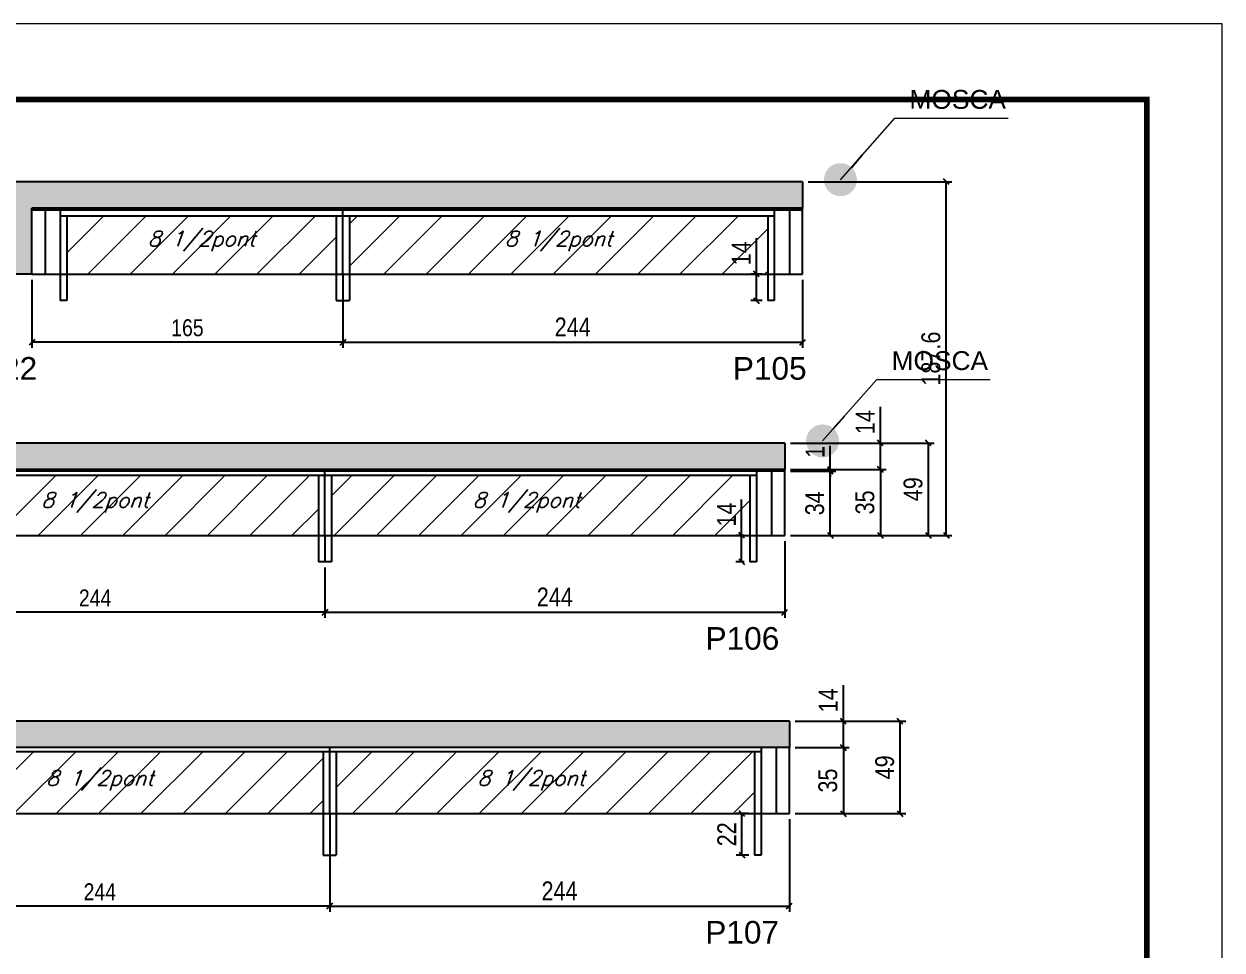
# Model space of a CAD drawing. Extents: x 2603 to 22413, y 1253 to 30260.
# Drawn here: x 8221 to 8856, y 28229 to 28721 of the extents above; entities that cross this region are included whole.
import ezdxf

# ---------------------------------------------------------------- set-up
doc = ezdxf.new("R2010")
doc.units = 0
doc.linetypes.add('DASHED', pattern=[0.75, 0.5, -0.25])
for name, color, linetype in [('5', 5, 'Continuous'), ('COTA', 241, 'Continuous'), ('Painéis', 200, 'Continuous'), ('SARR_2.2x7', 40, 'Continuous'), ('SARR_3.5x7', 81, 'Continuous'), ('texto', 7, 'Continuous')]:
    doc.layers.add(name, color=color, linetype=linetype)
for name, color, linetype, lineweight in [('CARIMBO', 255, 'Continuous', 9), ('Folhas', 255, 'Continuous', 9), ('Hachura', 251, 'Continuous', 9), ('SARRAFO DE PRESSAO', 251, 'DASHED', 9)]:
    doc.layers.add(name, color=color, linetype=linetype, lineweight=lineweight)
doc.styles.add('ARIAL', font='arial.ttf')
doc.styles.add('COTA TECNICA', font='techl___.ttf', dxfattribs={"height": 10})
doc.styles.add('COTA TECNICA-50', font='techl___.ttf', dxfattribs={"height": 9})
doc.styles.add('Romans', font='romans.shx')
doc.styles.get("Standard").update_dxf_attribs({"font": 'arial.ttf'})
doc.dimstyles.new('3x', dxfattribs={"dimtxt": 10, "dimasz": 5, "dimexe": 7, "dimexo": 5, "dimgap": 4, "dimtad": 1, "dimdec": 4, "dimlfac": 0.333333, "dimdsep": 46, "dimtxsty": 'Standard', "dimblk": 'DOT', "dimcen": 0.09, "dimclrd": 1, "dimclre": 1, "dimclrt": 2, "dimadec": 0, "dimazin": 2, "dimtfac": 1, "dimtdec": 4, "dimtmove": 0, "dimatfit": 3, "dimldrblk": 'DOT', "dimfxl": 1, "dimtolj": 1, "dimtzin": 0, "dimlwd": 9, "dimlwe": 9, "dimarcsym": 0})
doc.dimstyles.new('COTA PAINEL-50', dxfattribs={"dimtxt": 9, "dimasz": 3, "dimexe": 3, "dimexo": 3, "dimgap": 3, "dimtad": 1, "dimdec": 1, "dimzin": 12, "dimdsep": 46, "dimtxsty": 'COTA TECNICA-50', "dimblk1": 'OBLIQUE', "dimblk2": 'OBLIQUE', "dimsah": 1, "dimcen": 0.9, "dimclrd": 4, "dimclre": 4, "dimclrt": 240, "dimadec": 1, "dimazin": 3, "dimtfac": 1, "dimtdec": 1, "dimtmove": 0, "dimatfit": 3, "dimfxl": 1, "dimtolj": 1, "dimtzin": 12, "dimarcsym": 0})
doc.dimstyles.new('PAINEL', dxfattribs={"dimtxt": 10, "dimasz": 3, "dimexe": 3, "dimexo": 3, "dimgap": 3, "dimtad": 1, "dimdec": 1, "dimzin": 12, "dimdsep": 46, "dimtxsty": 'COTA TECNICA', "dimblk1": 'OBLIQUE', "dimblk2": 'OBLIQUE', "dimsah": 1, "dimcen": 0.9, "dimclrd": 4, "dimclre": 4, "dimclrt": 240, "dimadec": 1, "dimazin": 3, "dimtfac": 1, "dimtdec": 1, "dimtmove": 0, "dimatfit": 3, "dimfxl": 1, "dimtolj": 1, "dimtzin": 12, "dimarcsym": 0})

# ---------------------------------------------------------------- blocks, each defined once
blk = doc.blocks.new('9999999999')
at = {"layer": 'Folhas'}
blk.add_lwpolyline([(98138.98, 34190.21), (99623.98, 34190.21), (99623.98, 35240.21), (98138.98, 35240.21)], close=True, dxfattribs=at)
at = {"layer": 'Folhas', "color": 30, "const_width": 3}
blk.add_lwpolyline([(98213.98, 34230.21), (99583.98, 34230.21), (99583.98, 35200.21), (98213.98, 35200.21)], close=True, dxfattribs=at)
blk = doc.blocks.new('_Oblique')
at = {"color": 0, "linetype": 'ByBlock', "lineweight": -2}
blk.add_line((-0.5, -0.5), (0.5, 0.5), dxfattribs=at)
blk = doc.blocks.new('*D602')
at = {"layer": 'COTA', "color": 4, "linetype": 'ByBlock', "lineweight": -2, "transparency": 16777216}
for p, q in [((8224.84, 28584.89), (8224.84, 28548.8)), ((8389.84, 28584.89), (8389.84, 28548.8)), ((8389.84, 28551.8), (8224.84, 28551.8))]:
    blk.add_line(p, q, dxfattribs=at)
at = {"layer": 'Defpoints', "color": 0, "linetype": 'ByBlock', "transparency": 16777216}
for p in [(8224.84, 28587.89), (8389.84, 28587.89), (8224.84, 28551.8)]:
    blk.add_point(p, dxfattribs=at)
at = {"layer": 'COTA', "color": 4, "linetype": 'ByBlock', "lineweight": -2, "transparency": 16777216, "xscale": 3, "yscale": 3, "zscale": 3, "rotation": 180}
blk.add_blockref('_Oblique', (8224.84, 28551.8), dxfattribs=at)
at = {"layer": 'COTA', "color": 4, "linetype": 'ByBlock', "lineweight": -2, "transparency": 16777216, "xscale": 3, "yscale": 3, "zscale": 3}
blk.add_blockref('_Oblique', (8389.84, 28551.8), dxfattribs=at)
at = {"layer": 'COTA', "color": 240, "linetype": 'ByBlock', "transparency": 16777216, "insert": (8307.34, 28559.4), "char_height": 9, "attachment_point": 5, "style": 'COTA TECNICA-50'}
blk.add_mtext('\\A1;165', dxfattribs=at)
blk = doc.blocks.new('*D580')
at = {"layer": 'COTA', "color": 4, "linetype": 'ByBlock', "lineweight": -2, "transparency": 16777216}
for p, q in [((8136.34, 28432.31), (8136.34, 28405.56)), ((8380.34, 28432.31), (8380.34, 28405.56)), ((8380.34, 28408.56), (8136.34, 28408.56))]:
    blk.add_line(p, q, dxfattribs=at)
at = {"layer": 'Defpoints', "color": 0, "linetype": 'ByBlock', "transparency": 16777216}
for p in [(8136.34, 28435.31), (8380.34, 28435.31), (8136.34, 28408.56)]:
    blk.add_point(p, dxfattribs=at)
at = {"layer": 'COTA', "color": 4, "linetype": 'ByBlock', "lineweight": -2, "transparency": 16777216, "xscale": 3, "yscale": 3, "zscale": 3, "rotation": 180}
blk.add_blockref('_Oblique', (8136.34, 28408.56), dxfattribs=at)
at = {"layer": 'COTA', "color": 4, "linetype": 'ByBlock', "lineweight": -2, "transparency": 16777216, "xscale": 3, "yscale": 3, "zscale": 3}
blk.add_blockref('_Oblique', (8380.34, 28408.56), dxfattribs=at)
at = {"layer": 'COTA', "color": 240, "linetype": 'ByBlock', "transparency": 16777216, "insert": (8258.34, 28416.13), "char_height": 9, "attachment_point": 5, "style": 'COTA TECNICA-50'}
blk.add_mtext('\\A1;244', dxfattribs=at)
blk = doc.blocks.new('*D582')
at = {"layer": 'COTA', "color": 4, "linetype": 'ByBlock', "lineweight": -2, "transparency": 16777216}
for p, q in [((8624.34, 28446.31), (8624.34, 28405.56)), ((8380.34, 28432.31), (8380.34, 28405.56)), ((8380.34, 28408.56), (8624.34, 28408.56))]:
    blk.add_line(p, q, dxfattribs=at)
at = {"layer": 'Defpoints', "color": 0, "linetype": 'ByBlock', "transparency": 16777216}
for p in [(8624.34, 28449.31), (8380.34, 28435.31), (8624.34, 28408.56)]:
    blk.add_point(p, dxfattribs=at)
at = {"layer": 'COTA', "color": 4, "linetype": 'ByBlock', "lineweight": -2, "transparency": 16777216, "xscale": 3, "yscale": 3, "zscale": 3, "rotation": 180}
blk.add_blockref('_Oblique', (8380.34, 28408.56), dxfattribs=at)
at = {"layer": 'COTA', "color": 4, "linetype": 'ByBlock', "lineweight": -2, "transparency": 16777216, "xscale": 3, "yscale": 3, "zscale": 3}
blk.add_blockref('_Oblique', (8624.34, 28408.56), dxfattribs=at)
at = {"layer": 'COTA', "color": 240, "linetype": 'ByBlock', "transparency": 16777216, "insert": (8502.34, 28416.64), "char_height": 10, "attachment_point": 5, "style": 'COTA TECNICA'}
blk.add_mtext('\\A1;244', dxfattribs=at)
blk = doc.blocks.new('*D2999')
at = {"layer": 'COTA', "color": 4, "linetype": 'ByBlock', "lineweight": -2, "transparency": 16777216}
for p, q in [((8675.18, 28498.31), (8675.18, 28517.43)), ((8627.34, 28498.31), (8678.18, 28498.31)), ((8675.18, 28484.31), (8675.18, 28498.31)), ((8627.34, 28484.31), (8678.18, 28484.31))]:
    blk.add_line(p, q, dxfattribs=at)
at = {"layer": 'Defpoints', "color": 0, "linetype": 'ByBlock', "transparency": 16777216}
for p in [(8624.34, 28498.31), (8675.18, 28498.31), (8624.34, 28484.31)]:
    blk.add_point(p, dxfattribs=at)
at = {"layer": 'COTA', "color": 4, "linetype": 'ByBlock', "lineweight": -2, "transparency": 16777216, "xscale": 3, "yscale": 3, "zscale": 3}
for p, rotation in [((8675.18, 28498.31), 90), ((8675.18, 28484.31), 270)]:
    blk.add_blockref('_Oblique', p, dxfattribs=dict(at, rotation=rotation))
at = {"layer": 'COTA', "color": 240, "linetype": 'ByBlock', "transparency": 16777216, "insert": (8667.1, 28509.37), "char_height": 10, "attachment_point": 5, "rotation": 90, "style": 'COTA TECNICA'}
blk.add_mtext('\\A1;14', dxfattribs=at)
blk = doc.blocks.new('*D3068')
at = {"layer": 'COTA', "color": 4, "linetype": 'ByBlock', "lineweight": -2, "transparency": 16777216}
for p, q in [((8627.34, 28484.31), (8678.18, 28484.31)), ((8675.18, 28484.31), (8675.18, 28449.31)), ((8627.34, 28449.31), (8678.18, 28449.31))]:
    blk.add_line(p, q, dxfattribs=at)
at = {"layer": 'Defpoints', "color": 0, "linetype": 'ByBlock', "transparency": 16777216}
for p in [(8624.34, 28484.31), (8624.34, 28449.31), (8675.18, 28449.31)]:
    blk.add_point(p, dxfattribs=at)
at = {"layer": 'COTA', "color": 4, "linetype": 'ByBlock', "lineweight": -2, "transparency": 16777216, "xscale": 3, "yscale": 3, "zscale": 3}
for p, rotation in [((8675.18, 28484.31), 90), ((8675.18, 28449.31), 270)]:
    blk.add_blockref('_Oblique', p, dxfattribs=dict(at, rotation=rotation))
at = {"layer": 'COTA', "color": 240, "linetype": 'ByBlock', "transparency": 16777216, "insert": (8666.96, 28466.81), "char_height": 10, "attachment_point": 5, "rotation": 90, "style": 'COTA TECNICA'}
blk.add_mtext('\\A1;35', dxfattribs=at)
blk = doc.blocks.new('*D3069')
at = {"layer": 'COTA', "color": 4, "linetype": 'ByBlock', "lineweight": -2, "transparency": 16777216}
for p, q in [((8627.34, 28498.31), (8703.6, 28498.31)), ((8700.6, 28449.31), (8700.6, 28498.31)), ((8627.34, 28449.31), (8703.6, 28449.31))]:
    blk.add_line(p, q, dxfattribs=at)
at = {"layer": 'Defpoints', "color": 0, "linetype": 'ByBlock', "transparency": 16777216}
for p in [(8624.34, 28498.31), (8700.6, 28498.31), (8624.34, 28449.31)]:
    blk.add_point(p, dxfattribs=at)
at = {"layer": 'COTA', "color": 4, "linetype": 'ByBlock', "lineweight": -2, "transparency": 16777216, "xscale": 3, "yscale": 3, "zscale": 3}
for p, rotation in [((8700.6, 28498.31), 90), ((8700.6, 28449.31), 270)]:
    blk.add_blockref('_Oblique', p, dxfattribs=dict(at, rotation=rotation))
at = {"layer": 'COTA', "color": 240, "linetype": 'ByBlock', "transparency": 16777216, "insert": (8692.49, 28473.81), "char_height": 10, "attachment_point": 5, "rotation": 90, "style": 'COTA TECNICA'}
blk.add_mtext('\\A1;49', dxfattribs=at)
blk = doc.blocks.new('*D3071')
at = {"layer": 'COTA', "color": 4, "linetype": 'ByBlock', "lineweight": -2, "transparency": 16777216}
for p, q in [((8633.84, 28584.89), (8633.84, 28548.8)), ((8389.84, 28570.89), (8389.84, 28548.8)), ((8389.84, 28551.8), (8633.84, 28551.8))]:
    blk.add_line(p, q, dxfattribs=at)
at = {"layer": 'Defpoints', "color": 0, "linetype": 'ByBlock', "transparency": 16777216}
for p in [(8633.84, 28587.89), (8389.84, 28573.89), (8633.84, 28551.8)]:
    blk.add_point(p, dxfattribs=at)
at = {"layer": 'COTA', "color": 4, "linetype": 'ByBlock', "lineweight": -2, "transparency": 16777216, "xscale": 3, "yscale": 3, "zscale": 3, "rotation": 180}
blk.add_blockref('_Oblique', (8389.84, 28551.8), dxfattribs=at)
at = {"layer": 'COTA', "color": 4, "linetype": 'ByBlock', "lineweight": -2, "transparency": 16777216, "xscale": 3, "yscale": 3, "zscale": 3}
blk.add_blockref('_Oblique', (8633.84, 28551.8), dxfattribs=at)
at = {"layer": 'COTA', "color": 240, "linetype": 'ByBlock', "transparency": 16777216, "insert": (8511.84, 28559.88), "char_height": 10, "attachment_point": 5, "style": 'COTA TECNICA'}
blk.add_mtext('\\A1;244', dxfattribs=at)
blk = doc.blocks.new('*D622')
at = {"layer": 'COTA', "color": 4, "linetype": 'ByBlock', "lineweight": -2, "transparency": 16777216}
for p, q in [((8138.84, 28298.76), (8138.84, 28249.67)), ((8382.84, 28298.76), (8382.84, 28249.67)), ((8382.84, 28252.67), (8138.84, 28252.67))]:
    blk.add_line(p, q, dxfattribs=at)
at = {"layer": 'Defpoints', "color": 0, "linetype": 'ByBlock', "transparency": 16777216}
for p in [(8138.84, 28301.76), (8382.84, 28301.76), (8138.84, 28252.67)]:
    blk.add_point(p, dxfattribs=at)
at = {"layer": 'COTA', "color": 4, "linetype": 'ByBlock', "lineweight": -2, "transparency": 16777216, "xscale": 3, "yscale": 3, "zscale": 3, "rotation": 180}
blk.add_blockref('_Oblique', (8138.84, 28252.67), dxfattribs=at)
at = {"layer": 'COTA', "color": 4, "linetype": 'ByBlock', "lineweight": -2, "transparency": 16777216, "xscale": 3, "yscale": 3, "zscale": 3}
blk.add_blockref('_Oblique', (8382.84, 28252.67), dxfattribs=at)
at = {"layer": 'COTA', "color": 240, "linetype": 'ByBlock', "transparency": 16777216, "insert": (8260.84, 28260.24), "char_height": 9, "attachment_point": 5, "style": 'COTA TECNICA-50'}
blk.add_mtext('\\A1;244', dxfattribs=at)
blk = doc.blocks.new('*D3076')
at = {"layer": 'COTA', "color": 4, "linetype": 'ByBlock', "lineweight": -2, "transparency": 16777216}
for p, q in [((8382.84, 28298.76), (8382.84, 28249.67)), ((8626.84, 28298.76), (8626.84, 28249.67)), ((8382.84, 28252.67), (8626.84, 28252.67))]:
    blk.add_line(p, q, dxfattribs=at)
at = {"layer": 'Defpoints', "color": 0, "linetype": 'ByBlock', "transparency": 16777216}
for p in [(8382.84, 28301.76), (8626.84, 28301.76), (8626.84, 28252.67)]:
    blk.add_point(p, dxfattribs=at)
at = {"layer": 'COTA', "color": 4, "linetype": 'ByBlock', "lineweight": -2, "transparency": 16777216, "xscale": 3, "yscale": 3, "zscale": 3, "rotation": 180}
blk.add_blockref('_Oblique', (8382.84, 28252.67), dxfattribs=at)
at = {"layer": 'COTA', "color": 4, "linetype": 'ByBlock', "lineweight": -2, "transparency": 16777216, "xscale": 3, "yscale": 3, "zscale": 3}
blk.add_blockref('_Oblique', (8626.84, 28252.67), dxfattribs=at)
at = {"layer": 'COTA', "color": 240, "linetype": 'ByBlock', "transparency": 16777216, "insert": (8504.84, 28260.75), "char_height": 10, "attachment_point": 5, "style": 'COTA TECNICA'}
blk.add_mtext('\\A1;244', dxfattribs=at)
blk = doc.blocks.new('*D3077')
at = {"layer": 'COTA', "color": 4, "linetype": 'ByBlock', "lineweight": -2, "transparency": 16777216}
for p, q in [((8629.84, 28336.76), (8658.51, 28336.76)), ((8655.51, 28336.76), (8655.51, 28301.76)), ((8629.84, 28301.76), (8658.51, 28301.76))]:
    blk.add_line(p, q, dxfattribs=at)
at = {"layer": 'Defpoints', "color": 0, "linetype": 'ByBlock', "transparency": 16777216}
for p in [(8626.84, 28336.76), (8626.84, 28301.76), (8655.51, 28301.76)]:
    blk.add_point(p, dxfattribs=at)
at = {"layer": 'COTA', "color": 4, "linetype": 'ByBlock', "lineweight": -2, "transparency": 16777216, "xscale": 3, "yscale": 3, "zscale": 3}
for p, rotation in [((8655.51, 28336.76), 90), ((8655.51, 28301.76), 270)]:
    blk.add_blockref('_Oblique', p, dxfattribs=dict(at, rotation=rotation))
at = {"layer": 'COTA', "color": 240, "linetype": 'ByBlock', "transparency": 16777216, "insert": (8647.29, 28319.26), "char_height": 10, "attachment_point": 5, "rotation": 90, "style": 'COTA TECNICA'}
blk.add_mtext('\\A1;35', dxfattribs=at)
blk = doc.blocks.new('*D3078')
at = {"layer": 'COTA', "color": 4, "linetype": 'ByBlock', "lineweight": -2, "transparency": 16777216}
for p, q in [((8655.51, 28350.76), (8655.51, 28369.88)), ((8629.84, 28350.76), (8658.51, 28350.76)), ((8655.51, 28336.76), (8655.51, 28350.76)), ((8629.84, 28336.76), (8658.51, 28336.76))]:
    blk.add_line(p, q, dxfattribs=at)
at = {"layer": 'Defpoints', "color": 0, "linetype": 'ByBlock', "transparency": 16777216}
for p in [(8626.84, 28350.76), (8655.51, 28350.76), (8626.84, 28336.76)]:
    blk.add_point(p, dxfattribs=at)
at = {"layer": 'COTA', "color": 4, "linetype": 'ByBlock', "lineweight": -2, "transparency": 16777216, "xscale": 3, "yscale": 3, "zscale": 3}
for p, rotation in [((8655.51, 28350.76), 90), ((8655.51, 28336.76), 270)]:
    blk.add_blockref('_Oblique', p, dxfattribs=dict(at, rotation=rotation))
at = {"layer": 'COTA', "color": 240, "linetype": 'ByBlock', "transparency": 16777216, "insert": (8647.43, 28361.82), "char_height": 10, "attachment_point": 5, "rotation": 90, "style": 'COTA TECNICA'}
blk.add_mtext('\\A1;14', dxfattribs=at)
blk = doc.blocks.new('*D3079')
at = {"layer": 'COTA', "color": 4, "linetype": 'ByBlock', "lineweight": -2, "transparency": 16777216}
for p, q in [((8629.84, 28350.76), (8688.56, 28350.76)), ((8685.56, 28301.76), (8685.56, 28350.76)), ((8629.84, 28301.76), (8688.56, 28301.76))]:
    blk.add_line(p, q, dxfattribs=at)
at = {"layer": 'Defpoints', "color": 0, "linetype": 'ByBlock', "transparency": 16777216}
for p in [(8626.84, 28350.76), (8685.56, 28350.76), (8626.84, 28301.76)]:
    blk.add_point(p, dxfattribs=at)
at = {"layer": 'COTA', "color": 4, "linetype": 'ByBlock', "lineweight": -2, "transparency": 16777216, "xscale": 3, "yscale": 3, "zscale": 3}
for p, rotation in [((8685.56, 28350.76), 90), ((8685.56, 28301.76), 270)]:
    blk.add_blockref('_Oblique', p, dxfattribs=dict(at, rotation=rotation))
at = {"layer": 'COTA', "color": 240, "linetype": 'ByBlock', "transparency": 16777216, "insert": (8677.45, 28326.26), "char_height": 10, "attachment_point": 5, "rotation": 90, "style": 'COTA TECNICA'}
blk.add_mtext('\\A1;49', dxfattribs=at)
blk = doc.blocks.new('*D3080')
at = {"layer": 'COTA', "color": 4, "linetype": 'ByBlock', "lineweight": -2, "transparency": 16777216}
for p, q in [((8605.34, 28301.76), (8598.61, 28301.76)), ((8601.61, 28279.76), (8601.61, 28301.76)), ((8605.34, 28279.76), (8598.61, 28279.76))]:
    blk.add_line(p, q, dxfattribs=at)
at = {"layer": 'Defpoints', "color": 0, "linetype": 'ByBlock', "transparency": 16777216}
for p in [(8601.61, 28301.76), (8608.34, 28301.76), (8608.34, 28279.76)]:
    blk.add_point(p, dxfattribs=at)
at = {"layer": 'COTA', "color": 4, "linetype": 'ByBlock', "lineweight": -2, "transparency": 16777216, "xscale": 3, "yscale": 3, "zscale": 3}
for p, rotation in [((8601.61, 28301.76), 90), ((8601.61, 28279.76), 270)]:
    blk.add_blockref('_Oblique', p, dxfattribs=dict(at, rotation=rotation))
at = {"layer": 'COTA', "color": 240, "linetype": 'ByBlock', "transparency": 16777216, "insert": (8593.61, 28290.76), "char_height": 10, "attachment_point": 5, "rotation": 90, "style": 'COTA TECNICA'}
blk.add_mtext('\\A1;22', dxfattribs=at)
blk = doc.blocks.new('*D3060')
at = {"layer": 'COTA', "color": 4, "linetype": 'ByBlock', "lineweight": -2, "transparency": 16777216}
for p, q in [((8627.34, 28483.31), (8651.54, 28483.31)), ((8648.54, 28449.31), (8648.54, 28483.31)), ((8627.34, 28449.31), (8651.54, 28449.31))]:
    blk.add_line(p, q, dxfattribs=at)
at = {"layer": 'Defpoints', "color": 0, "linetype": 'ByBlock', "transparency": 16777216}
for p in [(8624.34, 28483.31), (8648.54, 28483.31), (8624.34, 28449.31)]:
    blk.add_point(p, dxfattribs=at)
at = {"layer": 'COTA', "color": 4, "linetype": 'ByBlock', "lineweight": -2, "transparency": 16777216, "xscale": 3, "yscale": 3, "zscale": 3}
for p, rotation in [((8648.54, 28483.31), 90), ((8648.54, 28449.31), 270)]:
    blk.add_blockref('_Oblique', p, dxfattribs=dict(at, rotation=rotation))
at = {"layer": 'COTA', "color": 240, "linetype": 'ByBlock', "transparency": 16777216, "insert": (8640.32, 28466.31), "char_height": 10, "attachment_point": 5, "rotation": 90, "style": 'COTA TECNICA'}
blk.add_mtext('\\A1;34', dxfattribs=at)
blk = doc.blocks.new('*D3061')
at = {"layer": 'COTA', "color": 4, "linetype": 'ByBlock', "lineweight": -2, "transparency": 16777216}
for p, q in [((8648.54, 28484.31), (8648.54, 28496.9)), ((8627.34, 28484.31), (8651.54, 28484.31)), ((8627.34, 28483.31), (8651.54, 28483.31)), ((8648.54, 28483.31), (8648.54, 28484.31)), ((8648.54, 28483.31), (8648.54, 28480.31))]:
    blk.add_line(p, q, dxfattribs=at)
at = {"layer": 'Defpoints', "color": 0, "linetype": 'ByBlock', "transparency": 16777216}
for p in [(8624.34, 28484.31), (8624.34, 28483.31), (8648.54, 28484.31)]:
    blk.add_point(p, dxfattribs=at)
at = {"layer": 'COTA', "color": 4, "linetype": 'ByBlock', "lineweight": -2, "transparency": 16777216, "xscale": 3, "yscale": 3, "zscale": 3}
for p, rotation in [((8648.54, 28484.31), 270), ((8648.54, 28483.31), 90)]:
    blk.add_blockref('_Oblique', p, dxfattribs=dict(at, rotation=rotation))
at = {"layer": 'COTA', "color": 240, "linetype": 'ByBlock', "transparency": 16777216, "insert": (8640.48, 28493.6), "char_height": 10, "attachment_point": 5, "rotation": 90, "style": 'COTA TECNICA'}
blk.add_mtext('\\A1;1', dxfattribs=at)
blk = doc.blocks.new('*D3062')
at = {"layer": 'COTA', "color": 4, "linetype": 'ByBlock', "lineweight": -2, "transparency": 16777216}
for p, q in [((8675.18, 28498.31), (8675.18, 28517.43)), ((8627.34, 28498.31), (8678.18, 28498.31)), ((8675.18, 28484.31), (8675.18, 28498.31)), ((8627.34, 28484.31), (8678.18, 28484.31))]:
    blk.add_line(p, q, dxfattribs=at)
at = {"layer": 'Defpoints', "color": 0, "linetype": 'ByBlock', "transparency": 16777216}
for p in [(8624.34, 28498.31), (8675.18, 28498.31), (8624.34, 28484.31)]:
    blk.add_point(p, dxfattribs=at)
at = {"layer": 'COTA', "color": 4, "linetype": 'ByBlock', "lineweight": -2, "transparency": 16777216, "xscale": 3, "yscale": 3, "zscale": 3}
for p, rotation in [((8675.18, 28498.31), 90), ((8675.18, 28484.31), 270)]:
    blk.add_blockref('_Oblique', p, dxfattribs=dict(at, rotation=rotation))
at = {"layer": 'COTA', "color": 240, "linetype": 'ByBlock', "transparency": 16777216, "insert": (8667.1, 28509.37), "char_height": 10, "attachment_point": 5, "rotation": 90, "style": 'COTA TECNICA'}
blk.add_mtext('\\A1;14', dxfattribs=at)
blk = doc.blocks.new('*D3063')
at = {"layer": 'COTA', "color": 4, "linetype": 'ByBlock', "lineweight": -2, "transparency": 16777216}
for p, q in [((8627.34, 28484.31), (8678.18, 28484.31)), ((8675.18, 28484.31), (8675.18, 28449.31)), ((8627.34, 28449.31), (8678.18, 28449.31))]:
    blk.add_line(p, q, dxfattribs=at)
at = {"layer": 'Defpoints', "color": 0, "linetype": 'ByBlock', "transparency": 16777216}
for p in [(8624.34, 28484.31), (8624.34, 28449.31), (8675.18, 28449.31)]:
    blk.add_point(p, dxfattribs=at)
at = {"layer": 'COTA', "color": 4, "linetype": 'ByBlock', "lineweight": -2, "transparency": 16777216, "xscale": 3, "yscale": 3, "zscale": 3}
for p, rotation in [((8675.18, 28484.31), 90), ((8675.18, 28449.31), 270)]:
    blk.add_blockref('_Oblique', p, dxfattribs=dict(at, rotation=rotation))
at = {"layer": 'COTA', "color": 240, "linetype": 'ByBlock', "transparency": 16777216, "insert": (8666.96, 28466.81), "char_height": 10, "attachment_point": 5, "rotation": 90, "style": 'COTA TECNICA'}
blk.add_mtext('\\A1;35', dxfattribs=at)
blk = doc.blocks.new('*D3064')
at = {"layer": 'COTA', "color": 4, "linetype": 'ByBlock', "lineweight": -2, "transparency": 16777216}
for p, q in [((8636.84, 28636.89), (8713.1, 28636.89)), ((8710.1, 28449.31), (8710.1, 28636.89)), ((8627.34, 28449.31), (8713.1, 28449.31))]:
    blk.add_line(p, q, dxfattribs=at)
at = {"layer": 'Defpoints', "color": 0, "linetype": 'ByBlock', "transparency": 16777216}
for p in [(8633.84, 28636.89), (8710.1, 28636.89), (8624.34, 28449.31)]:
    blk.add_point(p, dxfattribs=at)
at = {"layer": 'COTA', "color": 4, "linetype": 'ByBlock', "lineweight": -2, "transparency": 16777216, "xscale": 3, "yscale": 3, "zscale": 3}
for p, rotation in [((8710.1, 28636.89), 90), ((8710.1, 28449.31), 270)]:
    blk.add_blockref('_Oblique', p, dxfattribs=dict(at, rotation=rotation))
at = {"layer": 'COTA', "color": 240, "linetype": 'ByBlock', "transparency": 16777216, "insert": (8701.97, 28543.1), "char_height": 10, "attachment_point": 5, "rotation": 90, "style": 'COTA TECNICA'}
blk.add_mtext('\\A1;187.6', dxfattribs=at)
blk = doc.blocks.new('*D3065')
at = {"layer": 'COTA', "color": 4, "linetype": 'ByBlock', "lineweight": -2, "transparency": 16777216}
for p, q in [((8627.34, 28483.31), (8651.54, 28483.31)), ((8648.54, 28449.31), (8648.54, 28483.31)), ((8627.34, 28449.31), (8651.54, 28449.31))]:
    blk.add_line(p, q, dxfattribs=at)
at = {"layer": 'Defpoints', "color": 0, "linetype": 'ByBlock', "transparency": 16777216}
for p in [(8624.34, 28483.31), (8648.54, 28483.31), (8624.34, 28449.31)]:
    blk.add_point(p, dxfattribs=at)
at = {"layer": 'COTA', "color": 4, "linetype": 'ByBlock', "lineweight": -2, "transparency": 16777216, "xscale": 3, "yscale": 3, "zscale": 3}
for p, rotation in [((8648.54, 28483.31), 90), ((8648.54, 28449.31), 270)]:
    blk.add_blockref('_Oblique', p, dxfattribs=dict(at, rotation=rotation))
at = {"layer": 'COTA', "color": 240, "linetype": 'ByBlock', "transparency": 16777216, "insert": (8640.32, 28466.31), "char_height": 10, "attachment_point": 5, "rotation": 90, "style": 'COTA TECNICA'}
blk.add_mtext('\\A1;34', dxfattribs=at)
blk = doc.blocks.new('*D3066')
at = {"layer": 'COTA', "color": 4, "linetype": 'ByBlock', "lineweight": -2, "transparency": 16777216}
for p, q in [((8648.54, 28484.31), (8648.54, 28496.9)), ((8627.34, 28484.31), (8651.54, 28484.31)), ((8627.34, 28483.31), (8651.54, 28483.31)), ((8648.54, 28483.31), (8648.54, 28484.31)), ((8648.54, 28483.31), (8648.54, 28480.31))]:
    blk.add_line(p, q, dxfattribs=at)
at = {"layer": 'Defpoints', "color": 0, "linetype": 'ByBlock', "transparency": 16777216}
for p in [(8624.34, 28484.31), (8624.34, 28483.31), (8648.54, 28484.31)]:
    blk.add_point(p, dxfattribs=at)
at = {"layer": 'COTA', "color": 4, "linetype": 'ByBlock', "lineweight": -2, "transparency": 16777216, "xscale": 3, "yscale": 3, "zscale": 3}
for p, rotation in [((8648.54, 28484.31), 270), ((8648.54, 28483.31), 90)]:
    blk.add_blockref('_Oblique', p, dxfattribs=dict(at, rotation=rotation))
at = {"layer": 'COTA', "color": 240, "linetype": 'ByBlock', "transparency": 16777216, "insert": (8640.48, 28493.6), "char_height": 10, "attachment_point": 5, "rotation": 90, "style": 'COTA TECNICA'}
blk.add_mtext('\\A1;1', dxfattribs=at)
blk = doc.blocks.new('*D2979')
at = {"layer": 'COTA', "color": 4, "linetype": 'ByBlock', "lineweight": -2, "transparency": 16777216}
for p, q in [((8609.36, 28587.89), (8609.36, 28607.01)), ((8612.34, 28587.89), (8606.36, 28587.89)), ((8609.36, 28573.89), (8609.36, 28587.89)), ((8612.34, 28573.89), (8606.36, 28573.89))]:
    blk.add_line(p, q, dxfattribs=at)
at = {"layer": 'Defpoints', "color": 0, "linetype": 'ByBlock', "transparency": 16777216}
for p in [(8609.36, 28587.89), (8615.34, 28587.89), (8615.34, 28573.89)]:
    blk.add_point(p, dxfattribs=at)
at = {"layer": 'COTA', "color": 4, "linetype": 'ByBlock', "lineweight": -2, "transparency": 16777216, "xscale": 3, "yscale": 3, "zscale": 3}
for p, rotation in [((8609.36, 28587.89), 90), ((8609.36, 28573.89), 270)]:
    blk.add_blockref('_Oblique', p, dxfattribs=dict(at, rotation=rotation))
at = {"layer": 'COTA', "color": 240, "linetype": 'ByBlock', "transparency": 16777216, "insert": (8601.29, 28598.95), "char_height": 10, "attachment_point": 5, "rotation": 90, "style": 'COTA TECNICA'}
blk.add_mtext('\\A1;14', dxfattribs=at)
blk = doc.blocks.new('*D2980')
at = {"layer": 'COTA', "color": 4, "linetype": 'ByBlock', "lineweight": -2, "transparency": 16777216}
for p, q in [((8601.5, 28449.31), (8601.5, 28468.43)), ((8602.84, 28449.31), (8598.5, 28449.31)), ((8601.5, 28435.31), (8601.5, 28449.31)), ((8602.84, 28435.31), (8598.5, 28435.31))]:
    blk.add_line(p, q, dxfattribs=at)
at = {"layer": 'Defpoints', "color": 0, "linetype": 'ByBlock', "transparency": 16777216}
for p in [(8601.5, 28449.31), (8605.84, 28449.31), (8605.84, 28435.31)]:
    blk.add_point(p, dxfattribs=at)
at = {"layer": 'COTA', "color": 4, "linetype": 'ByBlock', "lineweight": -2, "transparency": 16777216, "xscale": 3, "yscale": 3, "zscale": 3}
for p, rotation in [((8601.5, 28449.31), 90), ((8601.5, 28435.31), 270)]:
    blk.add_blockref('_Oblique', p, dxfattribs=dict(at, rotation=rotation))
at = {"layer": 'COTA', "color": 240, "linetype": 'ByBlock', "transparency": 16777216, "insert": (8593.42, 28460.37), "char_height": 10, "attachment_point": 5, "rotation": 90, "style": 'COTA TECNICA'}
blk.add_mtext('\\A1;14', dxfattribs=at)
blk = doc.blocks.new('_Dot')
at = {"color": 0, "linetype": 'ByBlock', "lineweight": -2}
blk.add_line((-0.5, 0), (-1, 0), dxfattribs=at)
at = {"color": 0, "linetype": 'ByBlock', "const_width": 0.5}
blk.add_lwpolyline([(-0.25, 0, 1), (0.25, 0, 1)], format="xyb", close=True, dxfattribs=at)

msp = doc.modelspace()

# ---------------------------------------------------------------- hatches: boundary and pattern name
at = {"layer": 'COTA', "linetype": 'ByBlock'}
h = msp.add_hatch(dxfattribs=at)
h.set_pattern_fill('AR-CONC', color=256, scale=0.03)
h.set_pattern_definition([(50, (-126418.0314, -5371.0305), (5.46554007, -0.47817257), [0.5715, -6.2865]), (355, (-126418.0314, -5371.0305), (-1.05730264, 5.73170536), [0.4572, -5.02921753]), (100.4514447, (-126417.576, -5371.0704), (4.40823741, 5.25353256), [0.48570026, -5.34270734]), (46.1842, (-126418.0314, -5369.5065), (8.13237123, -1.26126984), [0.85725, -9.42975]), (96.6355576, (-126417.354, -5369.612), (7.122124, 7.42278374), [0.7285507, -8.01406824]), (351.184151, (-126418.031, -5369.5065), (7.122124, 7.42278374), [0.685799, -7.54379196]), (21, (-126417.2694, -5369.8875), (4.54843174, -3.06795595), [0.5715, -6.2865]), (326, (-126417.2694, -5369.8875), (1.85406085, 5.52563898), [0.4572, -5.0292]), (71.451445, (-126416.8904, -5370.143), (6.40249258, 2.45768307), [0.48570026, -5.34269813]), (37.5, (-126418.0314, -5371.0305), (0.092658098, 2.536651166), [0, -4.96824, 0, -5.1054, 0, -5.04825]), (7.5, (-126418.0314, -5371.0305), (2.004589875, 3.005417245), [0, -2.91084, 0, -4.85394, 0, -1.92405]), (327.5, (-126419.7307, -5371.0305), (4.067717855, -0.17186232), [0, -1.905, 0, -5.9436, 0, -7.8867]), (317.5, (-126420.4927, -5371.0305), (4.44387544, 0.76279473), [0, -2.4765, 0, -3.94716, 0, -5.6007])])
h.paths.add_polyline_path([(8633.84, 28636.89), (7911.84, 28636.89), (7911.84, 28622.89), (8194.84, 28622.89), (8194.84, 28587.89), (8224.84, 28587.89), (8224.84, 28622.89), (8633.84, 28622.89)])
h = msp.add_hatch(dxfattribs=at)
h.set_pattern_fill('AR-CONC', color=256, scale=0.03)
h.set_pattern_definition([(50, (-124789.2293, -4153.6704), (5.46554007, -0.47817257), [0.5715, -6.2865]), (355, (-124789.229, -4153.6704), (-1.05730264, 5.73170536), [0.4572, -5.02921753]), (100.4514447, (-124788.774, -4153.7103), (4.40823741, 5.25353256), [0.48570026, -5.34270734]), (46.1842, (-124789.229, -4152.1464), (8.13237123, -1.26126984), [0.85725, -9.42975]), (96.6355576, (-124788.5516, -4152.2516), (7.122124, 7.42278374), [0.7285507, -8.01406824]), (351.184151, (-124789.229, -4152.1464), (7.122124, 7.42278374), [0.685799, -7.54379196]), (21, (-124788.4673, -4152.5274), (4.54843174, -3.06795595), [0.5715, -6.2865]), (326, (-124788.467, -4152.5274), (1.85406085, 5.52563898), [0.4572, -5.0292]), (71.451445, (-124788.088, -4152.783), (6.40249258, 2.45768307), [0.48570026, -5.34269813]), (37.5, (-124789.2293, -4153.6704), (0.092658098, 2.536651166), [0, -4.96824, 0, -5.1054, 0, -5.04825]), (7.5, (-124789.2293, -4153.6704), (2.004589875, 3.005417245), [0, -2.91084, 0, -4.85394, 0, -1.92405]), (327.5, (-124790.9285, -4153.6704), (4.067717855, -0.17186232), [0, -1.905, 0, -5.9436, 0, -7.8867]), (317.5, (-124791.6905, -4153.6704), (4.44387544, 0.76279473), [0, -2.4765, 0, -3.94716, 0, -5.6007])])
h.paths.add_polyline_path([(7911.84, 28498.31), (7911.84, 28484.31), (8624.34, 28484.31), (8624.34, 28498.31)])
h = msp.add_hatch(dxfattribs=at)
h.set_pattern_fill('AR-CONC', color=256, scale=0.03)
h.set_pattern_definition([(50, (-124786.7293, -4301.22), (5.46554007, -0.47817257), [0.5715, -6.2865]), (355, (-124786.729, -4301.22), (-1.05730264, 5.73170536), [0.4572, -5.02921753]), (100.4514447, (-124786.274, -4301.26), (4.40823741, 5.25353256), [0.48570026, -5.34270734]), (46.1842, (-124786.729, -4299.696), (8.13237123, -1.26126984), [0.85725, -9.42975]), (96.6355576, (-124786.0516, -4299.801), (7.122124, 7.42278374), [0.7285507, -8.01406824]), (351.184151, (-124786.729, -4299.696), (7.122124, 7.42278374), [0.685799, -7.54379196]), (21, (-124785.9673, -4300.077), (4.54843174, -3.06795595), [0.5715, -6.2865]), (326, (-124785.967, -4300.077), (1.85406085, 5.52563898), [0.4572, -5.0292]), (71.451445, (-124785.588, -4300.333), (6.40249258, 2.45768307), [0.48570026, -5.34269813]), (37.5, (-124786.7293, -4301.2202), (0.092658098, 2.536651166), [0, -4.96824, 0, -5.1054, 0, -5.04825]), (7.5, (-124786.7293, -4301.2202), (2.004589875, 3.005417245), [0, -2.91084, 0, -4.85394, 0, -1.92405]), (327.5, (-124788.4285, -4301.2202), (4.067717855, -0.17186232), [0, -1.905, 0, -5.9436, 0, -7.8867]), (317.5, (-124789.1905, -4301.22), (4.44387544, 0.76279473), [0, -2.4765, 0, -3.94716, 0, -5.6007])])
h.paths.add_polyline_path([(7911.84, 28350.76), (7911.84, 28336.76), (8626.84, 28336.76), (8626.84, 28350.76)])
at = {"layer": 'Hachura', "linetype": 'ByBlock'}
h = msp.add_hatch(dxfattribs=at)
h.set_pattern_fill('ANSI31', color=256, scale=5)
h.set_pattern_definition([(45, (-126418.031, -5371.03), (-11.2253202, 11.2253202), [])])
h.paths.add_polyline_path([(7930.34, 28620.69), (7930.34, 28587.89), (8147.34, 28587.89), (8147.34, 28620.69)])
h.paths.add_polyline_path([(8386.34, 28587.89), (8386.34, 28618.69), (8243.34, 28618.69), (8243.34, 28587.89)])
h.paths.add_polyline_path([(8615.34, 28587.89), (8615.34, 28618.69), (8393.34, 28618.69), (8393.34, 28587.89)])
h.paths.add_polyline_path([(8605.84, 28449.31), (8605.84, 28481.11), (8383.84, 28481.11), (8383.84, 28449.31)])
h.paths.add_polyline_path([(8139.84, 28481.11), (8139.84, 28449.31), (8376.84, 28449.31), (8376.84, 28481.11)])
h.paths.add_polyline_path([(7930.34, 28481.11), (7930.34, 28449.31), (8132.84, 28449.31), (8132.84, 28481.11)])
h.paths.add_polyline_path([(8135.34, 28301.76), (8135.34, 28334.56), (7930.34, 28334.56), (7930.34, 28301.76)])
h.paths.add_polyline_path([(8379.34, 28301.76), (8379.34, 28334.56), (8142.34, 28334.56), (8142.34, 28301.76)])
h.paths.add_polyline_path([(8608.34, 28301.76), (8608.34, 28334.56), (8386.34, 28334.56), (8386.34, 28301.76)])
h.paths.add_polyline_path([(8608.34, 28157.13), (8608.34, 28189.93), (8386.34, 28189.93), (8386.34, 28157.13)])
h.paths.add_polyline_path([(8289.84, 28189.93), (8289.84, 28157.13), (8379.34, 28157.13), (8379.34, 28189.93)])
h.paths.add_polyline_path([(8142.34, 28189.93), (8142.34, 28157.13), (8255.84, 28157.13), (8255.84, 28189.93)])
h.paths.add_polyline_path([(7930.34, 28189.93), (7930.34, 28157.13), (8135.34, 28157.13), (8135.34, 28189.93)])
h.paths.add_polyline_path([(8041.34, 28042.64), (7930.34, 28042.64), (7930.34, 28006.84), (8041.34, 28006.84)])
h.paths.add_polyline_path([(8285.34, 28006.84), (8285.34, 28042.64), (8048.34, 28042.64), (8048.34, 28006.84)])
h.paths.add_polyline_path([(8514.34, 28006.84), (8514.34, 28042.64), (8292.34, 28042.64), (8292.34, 28006.84)])

# ---------------------------------------------------------------- linework, layer by layer
at = {"layer": 'COTA', "linetype": 'ByBlock'}
for p, q in [((8633.84, 28636.89), (7911.84, 28636.89)), ((8633.84, 28636.89), (8633.84, 28622.89)), ((8224.84, 28587.89), (8194.84, 28587.89)), ((8389.84, 28587.89), (8389.84, 28573.89)), ((8243.34, 28573.89), (8239.84, 28573.89)), ((8386.34, 28573.89), (8393.34, 28573.89)), ((8618.84, 28573.89), (8615.34, 28573.89)), ((8624.34, 28498.31), (7911.84, 28498.31)), ((8624.34, 28498.31), (8624.34, 28484.31)), ((8380.34, 28449.31), (8380.34, 28435.31)), ((8383.84, 28435.31), (8376.84, 28435.31)), ((8609.34, 28435.31), (8605.84, 28435.31)), ((8626.84, 28350.76), (7911.84, 28350.76)), ((8626.84, 28350.76), (8626.84, 28336.76)), ((8382.84, 28301.76), (8382.84, 28279.76)), ((8379.34, 28279.76), (8386.34, 28279.76)), ((8611.84, 28279.76), (8608.34, 28279.76))]:
    msp.add_line(p, q, dxfattribs=at)
at = {"layer": 'Painéis', "linetype": 'Continuous'}
for p, q in [((8633.84, 28622.89), (8224.84, 28622.89)), ((8224.84, 28587.89), (8224.84, 28622.89)), ((8633.84, 28621.89), (8224.84, 28621.89)), ((8389.84, 28587.89), (8389.84, 28622.89)), ((8633.84, 28587.89), (8633.84, 28622.89)), ((8224.84, 28587.89), (8633.84, 28587.89)), ((8624.34, 28484.31), (7911.84, 28484.31)), ((8624.34, 28483.31), (7911.84, 28483.31)), ((8380.34, 28449.31), (8380.34, 28484.31)), ((8624.34, 28449.31), (8624.34, 28484.31)), ((7911.84, 28449.31), (8624.34, 28449.31)), ((8626.84, 28336.76), (7911.84, 28336.76)), ((8382.84, 28301.76), (8382.84, 28336.76)), ((8626.84, 28301.76), (8626.84, 28336.76)), ((7911.84, 28301.76), (8626.84, 28301.76))]:
    msp.add_line(p, q, dxfattribs=at)
at = {"layer": 'SARR_2.2x7', "linetype": 'Continuous'}
for p, q in [((8231.84, 28622.89), (8231.84, 28587.89)), ((8626.84, 28622.89), (8626.84, 28587.89)), ((8389.84, 28618.69), (8239.84, 28618.69)), ((8618.84, 28618.69), (8389.84, 28618.69)), ((8617.34, 28484.31), (8617.34, 28449.31)), ((8380.34, 28481.11), (8136.34, 28481.11)), ((8609.34, 28481.11), (8380.34, 28481.11)), ((8619.84, 28336.76), (8619.84, 28301.76)), ((8382.84, 28334.56), (8138.84, 28334.56)), ((8611.84, 28334.56), (8382.84, 28334.56))]:
    msp.add_line(p, q, dxfattribs=at)
at = {"layer": 'SARR_3.5x7'}
for p, q in [((8239.84, 28622.89), (8239.84, 28573.89)), ((8618.84, 28622.89), (8618.84, 28573.89)), ((8243.34, 28618.69), (8243.34, 28573.89)), ((8386.34, 28618.69), (8386.34, 28573.89)), ((8393.34, 28618.69), (8393.34, 28573.89)), ((8615.34, 28618.69), (8615.34, 28573.89)), ((8609.34, 28484.31), (8609.34, 28435.31)), ((8376.84, 28481.11), (8376.84, 28435.31)), ((8383.84, 28481.11), (8383.84, 28435.31)), ((8605.84, 28481.11), (8605.84, 28435.31)), ((8611.84, 28336.76), (8611.84, 28279.76)), ((8379.34, 28334.56), (8379.34, 28279.76)), ((8386.34, 28334.56), (8386.34, 28279.76)), ((8608.34, 28334.56), (8608.34, 28279.76))]:
    msp.add_line(p, q, dxfattribs=at)

# ---------------------------------------------------------------- block references
at = {"layer": 'SARRAFO DE PRESSAO', "color": 6, "linetype": 'ByBlock'}
msp.add_blockref('9999999999', (-90767.51, -6519.61), dxfattribs=at)

# ---------------------------------------------------------------- texts
at = {"layer": '5', "linetype": 'Continuous'}
for s, p in [('V222', (8188.46, 28531.91)), ('P105', (8596.84, 28531.91)), ('P106', (8582.34, 28388.67)), ('P107', (8582.2, 28232.78))]:
    msp.add_text(s, height=12, rotation=359.99996, dxfattribs=at).set_placement(p)
at = {"layer": 'CARIMBO', "style": 'ARIAL'}
for p in [(8690.58, 28675.6), (8681.08, 28537.01)]:
    msp.add_text('MOSCA', height=10, dxfattribs=at).set_placement(p)
at = {"layer": 'texto', "color": 2, "char_height": 8, "attachment_point": 5, "style": 'Romans'}
for insert in [(8314.84, 28605.39), (8504.34, 28605.39), (8258.34, 28466.81), (8487.34, 28466.81), (8260.84, 28319.26), (8489.84, 28319.26)]:
    msp.add_mtext('{\\Q19;\\C256;8 1/2pont}', dxfattribs=dict(at, insert=insert))

# ---------------------------------------------------------------- dimensions: what is measured, and where the dimension line sits
at = {"layer": 'COTA', "linetype": 'ByBlock'}
for base, p1, p2, picture, middle in [((8710.1, 28636.89), (8624.34, 28449.31), (8633.84, 28636.89), '*D3064', (8701.97, 28543.1)), ((8609.36, 28587.89), (8615.34, 28573.89), (8615.34, 28587.89), '*D2979', (8601.29, 28598.95)), ((8675.18, 28498.31), (8624.34, 28484.31), (8624.34, 28498.31), '*D2999', (8667.1, 28509.37)), ((8675.18, 28498.31), (8624.34, 28484.31), (8624.34, 28498.31), '*D3062', (8667.1, 28509.37)), ((8700.6, 28498.31), (8624.34, 28449.31), (8624.34, 28498.31), '*D3069', (8692.49, 28473.81)), ((8648.54, 28484.31), (8624.34, 28483.31), (8624.34, 28484.31), '*D3061', (8640.48, 28493.6)), ((8648.54, 28484.31), (8624.34, 28483.31), (8624.34, 28484.31), '*D3066', (8640.48, 28493.6)), ((8675.18, 28449.31), (8624.34, 28484.31), (8624.34, 28449.31), '*D3068', (8666.96, 28466.81)), ((8675.18, 28449.31), (8624.34, 28484.31), (8624.34, 28449.31), '*D3063', (8666.96, 28466.81)), ((8648.54, 28483.31), (8624.34, 28449.31), (8624.34, 28483.31), '*D3060', (8640.32, 28466.31)), ((8648.54, 28483.31), (8624.34, 28449.31), (8624.34, 28483.31), '*D3065', (8640.32, 28466.31)), ((8601.5, 28449.31), (8605.84, 28435.31), (8605.84, 28449.31), '*D2980', (8593.42, 28460.37)), ((8655.51, 28350.76), (8626.84, 28336.76), (8626.84, 28350.76), '*D3078', (8647.43, 28361.82)), ((8685.56, 28350.76), (8626.84, 28301.76), (8626.84, 28350.76), '*D3079', (8677.45, 28326.26)), ((8655.51, 28301.76), (8626.84, 28336.76), (8626.84, 28301.76), '*D3077', (8647.29, 28319.26)), ((8601.61, 28301.76), (8608.34, 28279.76), (8608.34, 28301.76), '*D3080', (8593.61, 28290.76))]:
    dim = msp.add_linear_dim(base=base, p1=p1, p2=p2, angle=90, dimstyle='PAINEL', dxfattribs=at)
    dim.commit()
    dim.dimension.update_dxf_attribs({"geometry": picture, "text_midpoint": middle})
for base, p1, p2, picture, middle in [((8224.84, 28551.8), (8389.84, 28587.89), (8224.84, 28587.89), '*D602', (8307.34, 28559.4)), ((8136.34, 28408.56), (8380.34, 28435.31), (8136.34, 28435.31), '*D580', (8258.34, 28416.13)), ((8138.84, 28252.67), (8382.84, 28301.76), (8138.84, 28301.76), '*D622', (8260.84, 28260.24))]:
    dim = msp.add_linear_dim(base=base, p1=p1, p2=p2, dimstyle='COTA PAINEL-50', override={"dimarcsym": 1}, dxfattribs=at)
    dim.commit()
    dim.dimension.update_dxf_attribs({"geometry": picture, "text_midpoint": middle})
for base, p1, p2, picture, middle in [((8633.84, 28551.8), (8389.84, 28573.89), (8633.84, 28587.89), '*D3071', (8511.84, 28559.88)), ((8624.34, 28408.56), (8380.34, 28435.31), (8624.34, 28449.31), '*D582', (8502.34, 28416.64)), ((8626.84, 28252.67), (8382.84, 28301.76), (8626.84, 28301.76), '*D3076', (8504.84, 28260.75))]:
    dim = msp.add_linear_dim(base=base, p1=p1, p2=p2, dimstyle='PAINEL', dxfattribs=at)
    dim.commit()
    dim.dimension.update_dxf_attribs({"geometry": picture, "text_midpoint": middle})

# ---------------------------------------------------------------- leaders
at = {"layer": 'Hachura'}
for points in [[(8653.95, 28638), (8682.8, 28670.6), (8742.87, 28670.6)], [(8644.45, 28499.42), (8673.3, 28532.01), (8733.37, 28532.01)]]:
    msp.add_leader(points, dimstyle='3x', override={"dimasz": 17.5, "dimgap": 4, "dimtad": 0}, dxfattribs=at)

doc.saveas('drawing.dxf')
